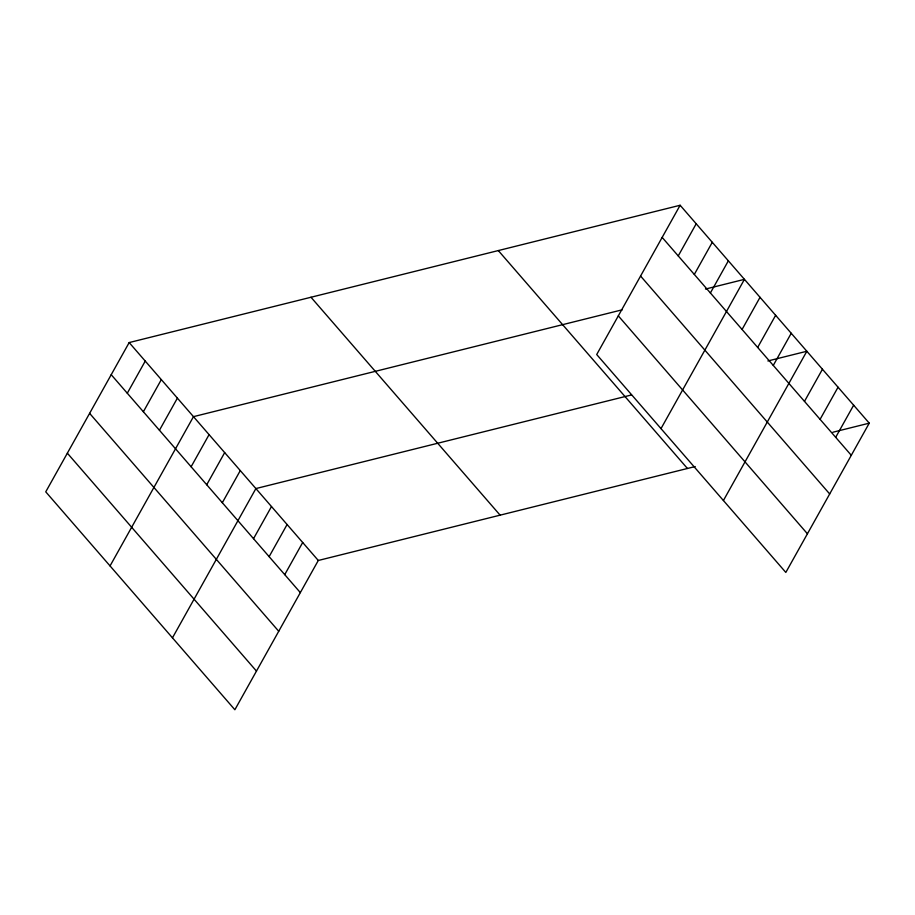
<?xml version="1.0" encoding="UTF-8"?>
<svg xmlns="http://www.w3.org/2000/svg" width="915" height="915" viewBox="0 0 915 915"><rect width="100%" height="100%" fill="white"/><g stroke="black" fill="none" stroke-linecap="round" stroke-linejoin="round"><path stroke-width="1.37" d="M680.131 205.257L596.706 354.528L785.825 572.435L869.25 423.165L680.131 205.257L129.175 342.565L45.75 491.835L234.869 709.743L318.294 560.472L695.228 466.536M127.288 393.221L145.245 361.082M143.369 411.75L161.326 379.611M159.439 430.267L177.396 398.128M110.052 565.928L193.477 416.657L622.349 309.773M191.121 466.764L209.078 434.636M206.721 484.744L224.678 452.605M222.322 502.724L240.279 470.584M172.466 637.835L255.891 488.564L631.522 394.948M253.524 538.683L271.492 506.544M269.124 556.663L287.093 524.524M284.737 574.631L302.693 542.504M678.244 255.914L696.201 223.775M694.313 274.443L712.282 242.303M710.395 292.96L728.351 260.821M661.007 428.609L744.433 279.35L705.465 289.06M742.076 329.457L760.033 297.318M757.677 347.437L775.634 315.298M773.278 365.417L791.235 333.277M723.41 500.528L806.836 351.257L767.879 360.968M804.479 401.376L822.448 369.237M820.08 419.356L838.049 387.217M835.681 437.324L853.649 405.196M832.89 432.235L869.25 423.165M662.163 237.397L851.293 455.304M640.569 276.044L829.688 493.963M618.311 315.869L807.43 533.788M498.309 250.561L687.439 468.48M310.986 297.249L500.116 515.168M129.175 342.565L318.294 560.472M111.218 374.704L300.337 592.611M89.613 413.351L278.732 631.27M67.355 453.177L256.475 671.095"/></g></svg>
